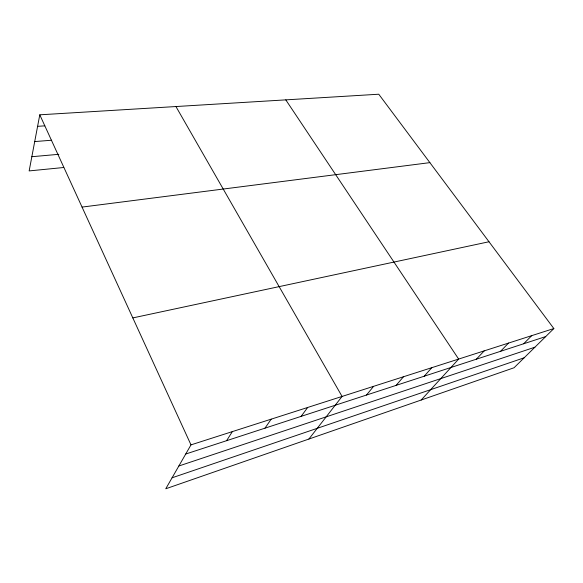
<?xml version="1.0" encoding="UTF-8"?>
<svg xmlns="http://www.w3.org/2000/svg" width="583" height="583" viewBox="0 0 583 583"><rect width="100%" height="100%" fill="white"/><g stroke="black" fill="none" stroke-linecap="round" stroke-linejoin="round"><path stroke-width="0.87" d="M553.85 328.55L190.984 444.873L165.761 488.78L514.046 367.756L553.85 328.55L378.761 94.22L39.782 114.815L29.15 170.914L63.744 167.503M226.598 440.682L232.347 431.617M264.995 428.155L271.168 419.17M301.134 416.364L307.671 407.466M308.895 439.043L342.068 396.44L175.942 106.543M366.481 395.041L373.601 386.332M396.112 385.378L403.458 376.764M424.235 376.203L431.77 367.684M421.166 400.033L458.653 359.07L285.787 99.868M476.362 359.194L484.211 350.879M500.578 351.294L508.536 343.074M523.665 343.759L531.725 335.64M172.065 477.805L524.161 357.794M178.85 465.999L534.917 347.198M185.729 454.019L545.71 336.573M132.822 317.91L488.999 241.756M82.05 207.089L429.882 162.635M31.839 156.71L58.847 154.306M34.71 141.567L51.647 140.233M37.596 126.336L44.833 125.841M39.782 114.815L190.984 444.873"/></g></svg>
